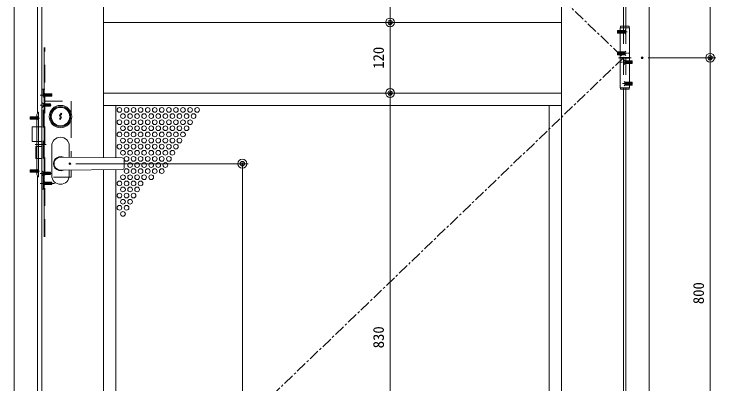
# Model space of a CAD drawing. Units: millimetres, scale not verified. Extents: x -631 to 631, y -445 to 446.
# Drawn here: x -491.4 to -252.7, y -185.7 to -60 of the extents above; entities that cross this region are included whole.
import ezdxf
from ezdxf.enums import TextEntityAlignment as Align

# ---------------------------------------------------------------- set-up
doc = ezdxf.new("R2010")
doc.units = ezdxf.units.MM
doc.header["$LTSCALE"] = 3
doc.header["$PDMODE"] = 32
doc.header["$PDSIZE"] = 0.6
for name, pattern in [('USER1', [2, 1.25, -0.25, 0.25, -0.25]), ('USER4', [3.5, 2, -1.5]), ('USER6', [6.5, 0.1, -6.4])]:
    doc.linetypes.add(name, pattern=pattern)
doc.layers.add('0-0_0', color=7, linetype='Continuous', lineweight=18)
doc.layers.add('0-1_DEFPOINTS', color=7, linetype='Continuous', lineweight=18)
doc.styles.add('ＭＳ ゴシック', font='')
doc.styles.get('ＭＳ ゴシック').set_extended_font_data('MS Gothic')

# ---------------------------------------------------------------- blocks, each defined once
blk = doc.blocks.new('BLKF0023')
at = {"layer": '0-0_0', "linetype": 'USER1'}
for p, q in [((157.919, 183.927), (156.233, 183.927)), ((157.919, 180.277), (156.233, 180.277)), ((156.449, 179.527), (158.577, 179.527)), ((157.153, 178.777), (158.838, 178.777)), ((157.153, 175.127), (158.838, 175.127))]:
    blk.add_line(p, q, dxfattribs=at)
at = {"layer": '0-0_0', "linetype": 'USER4'}
for p, q in [((157.561, 184.177), (156.286, 184.177)), ((156.286, 184.177), (156.286, 183.677)), ((157.561, 184.09), (156.286, 184.09)), ((157.686, 184.302), (157.561, 184.177)), ((157.561, 184.177), (157.561, 183.677)), ((157.561, 183.765), (156.286, 183.765)), ((157.561, 183.677), (156.286, 183.677)), ((157.686, 183.552), (157.561, 183.677)), ((157.561, 180.527), (156.286, 180.527)), ((156.286, 180.527), (156.286, 180.027)), ((157.561, 180.44), (156.286, 180.44)), ((157.686, 180.652), (157.561, 180.527)), ((157.561, 180.527), (157.561, 180.027)), ((157.561, 180.115), (156.286, 180.115)), ((157.561, 180.027), (156.286, 180.027)), ((157.386, 179.152), (157.511, 179.027)), ((157.511, 179.027), (158.786, 179.027)), ((157.511, 178.527), (157.511, 179.027)), ((157.686, 179.902), (157.561, 180.027)), ((158.786, 178.527), (158.786, 179.027)), ((157.386, 178.402), (157.511, 178.527)), ((157.511, 178.94), (158.786, 178.94)), ((157.511, 178.615), (158.786, 178.615)), ((157.511, 178.527), (158.786, 178.527)), ((157.386, 175.502), (157.511, 175.377)), ((157.386, 174.752), (157.511, 174.877)), ((157.511, 175.377), (158.786, 175.377)), ((157.511, 174.877), (157.511, 175.377)), ((157.511, 175.29), (158.786, 175.29)), ((157.511, 174.965), (158.786, 174.965)), ((157.511, 174.877), (158.786, 174.877)), ((158.786, 174.877), (158.786, 175.377))]:
    blk.add_line(p, q, dxfattribs=at)
at = {"layer": '0-0_0'}
for p, q in [((156.736, 179.527), (156.736, 184.627)), ((158.286, 184.877), (156.786, 184.877)), ((156.786, 184.627), (156.786, 184.877)), ((158.286, 184.627), (158.286, 184.877)), ((158.336, 179.577), (156.736, 179.577)), ((156.736, 179.477), (158.336, 179.477)), ((158.336, 179.527), (158.336, 174.427)), ((156.786, 174.427), (156.786, 174.177)), ((158.286, 174.427), (158.286, 174.177)), ((156.786, 174.177), (158.286, 174.177))]:
    blk.add_line(p, q, dxfattribs=at)
at = {"layer": '0-0_0', "linetype": 'USER6'}
for p, q in [((158.336, 180.277), (156.736, 180.277)), ((156.736, 178.777), (158.336, 178.777))]:
    blk.add_line(p, q, dxfattribs=at)
at = {"layer": '0-0_0'}
for points in [[(158.336, 179.527), (158.336, 184.627), (156.736, 184.627)], [(156.736, 179.527), (156.736, 174.427), (158.336, 174.427)]]:
    blk.add_lwpolyline(points, dxfattribs=at)
blk = doc.blocks.new('BLKF0028')
at = {"layer": '0-0_0'}
for centre in [(71.608, 170.653), (72.808, 170.653), (74.008, 170.653), (75.208, 170.653), (76.408, 170.653), (77.608, 170.653), (78.808, 170.653), (80.008, 170.653), (81.208, 170.653), (82.408, 170.653), (83.608, 170.653), (84.808, 170.653), (72.208, 169.614), (73.408, 169.614), (74.608, 169.614), (75.808, 169.614), (77.008, 169.614), (78.208, 169.614), (79.408, 169.614), (80.608, 169.614), (81.808, 169.614), (83.008, 169.614), (84.208, 169.614), (71.608, 168.575), (72.808, 168.575), (74.008, 168.575), (75.208, 168.575), (76.408, 168.575), (77.608, 168.575), (78.808, 168.575), (80.008, 168.575), (81.208, 168.575), (82.408, 168.575), (83.608, 168.575), (72.208, 167.536), (73.408, 167.536), (74.608, 167.536), (75.808, 167.536), (77.008, 167.536), (78.208, 167.536), (79.408, 167.536), (80.608, 167.536), (81.808, 167.536), (83.008, 167.536), (71.608, 166.496), (72.808, 166.496), (74.008, 166.496), (75.208, 166.496), (76.408, 166.496), (77.608, 166.496), (78.808, 166.496), (80.008, 166.496), (81.208, 166.496), (82.408, 166.496), (71.608, 164.418), (72.208, 165.457), (72.808, 164.418), (73.408, 165.457), (74.008, 164.418), (74.608, 165.457), (75.208, 164.418), (75.808, 165.457), (76.408, 164.418), (77.008, 165.457), (77.608, 164.418), (78.208, 165.457), (78.808, 164.418), (79.408, 165.457), (80.008, 164.418), (80.608, 165.457), (81.208, 164.418), (81.808, 165.457), (72.208, 163.379), (73.408, 163.379), (74.608, 163.379), (75.808, 163.379), (77.008, 163.379), (78.208, 163.379), (79.408, 163.379), (80.608, 163.379), (72.808, 162.339), (74.008, 162.339), (75.208, 162.339), (76.408, 162.339), (77.608, 162.339), (78.808, 162.339), (80.008, 162.339), (73.408, 161.3), (74.608, 161.3), (75.808, 161.3), (77.008, 161.3), (78.208, 161.3), (79.408, 161.3), (72.808, 160.261), (74.008, 160.261), (75.208, 160.261), (76.408, 160.261), (77.608, 160.261), (78.808, 160.261), (72.208, 159.222), (73.408, 159.222), (74.608, 159.222), (75.808, 159.222), (77.008, 159.222), (71.608, 158.183), (72.208, 157.143), (72.808, 158.183), (73.408, 157.143), (74.008, 158.183), (74.608, 157.143), (75.208, 158.183), (71.608, 156.104), (72.808, 156.104), (74.008, 156.104), (72.208, 155.065), (73.408, 155.065), (71.608, 154.026), (72.808, 154.026), (72.208, 152.986)]:
    blk.add_circle(centre, 0.4, dxfattribs=at)
blk = doc.blocks.new('EDTIP_BLACKDOT_S')
at = {"layer": '0-0_0', "lineweight": 9}
blk.add_line((0, 0), (-1, 0), dxfattribs=at)
for radius in [0.5, 0.25]:
    blk.add_circle((0, 0), radius, dxfattribs=at)
blk = doc.blocks.new('EDTIP_BLACKDOT_E')
at = {"layer": '0-0_0', "lineweight": 9}
blk.add_line((0, 0), (-1, 0), dxfattribs=at)
for radius in [0.5, 0.25]:
    blk.add_circle((0, 0), radius, dxfattribs=at)
blk = doc.blocks.new('D107')
at = {"layer": '0-0_0'}
for p, q in [((464.187, -201.489), (522.819, -201.489)), ((520.819, -368.489), (520.819, -204.489)), ((496.431, -371.489), (522.819, -371.489))]:
    blk.add_line(p, q, dxfattribs=at)
at = {"layer": '0-1_DEFPOINTS'}
for p in [(462.187, -201.489), (520.819, -201.489), (494.431, -371.489)]:
    blk.add_point(p, dxfattribs=at)
at = {"layer": '0-0_0', "xscale": 3, "yscale": 3}
for name, p, rotation in [('EDTIP_BLACKDOT_E', (520.819, -201.489), 90), ('EDTIP_BLACKDOT_S', (520.819, -371.489), 270)]:
    blk.add_blockref(name, p, dxfattribs=dict(at, rotation=rotation))
at = {"layer": '0-0_0', "style": 'ＭＳ ゴシック'}
blk.add_text('850', height=3.666, rotation=90, dxfattribs=at).set_placement((519.819, -290.239), align=Align.BOTTOM_LEFT)
blk = doc.blocks.new('D109')
at = {"layer": '0-0_0'}
blk.add_line((571.044, -180.489), (571.044, -340.489), dxfattribs=at)
at = {"layer": '0-1_DEFPOINTS'}
for p in [(571.044, -177.489), (571.044, -343.489)]:
    blk.add_point(p, dxfattribs=at)
at = {"layer": '0-0_0', "xscale": 3, "yscale": 3}
for name, p, rotation in [('EDTIP_BLACKDOT_S', (571.044, -177.489), 90), ('EDTIP_BLACKDOT_E', (571.044, -343.489), 270)]:
    blk.add_blockref(name, p, dxfattribs=dict(at, rotation=rotation))
at = {"layer": '0-0_0', "style": 'ＭＳ ゴシック'}
blk.add_text('830', height=3.666, rotation=90, dxfattribs=at).set_placement((570.044, -264.239), align=Align.BOTTOM_LEFT)
blk = doc.blocks.new('D110')
at = {"layer": '0-0_0'}
blk.add_line((571.044, -156.489), (571.044, -174.489), dxfattribs=at)
at = {"layer": '0-1_DEFPOINTS'}
for p in [(571.044, -153.489), (571.044, -177.489)]:
    blk.add_point(p, dxfattribs=at)
at = {"layer": '0-0_0', "xscale": 3, "yscale": 3}
for name, p, rotation in [('EDTIP_BLACKDOT_S', (571.044, -153.489), 90), ('EDTIP_BLACKDOT_E', (571.044, -177.489), 270)]:
    blk.add_blockref(name, p, dxfattribs=dict(at, rotation=rotation))
at = {"layer": '0-0_0', "style": 'ＭＳ ゴシック'}
blk.add_text('120', height=3.666, rotation=90, dxfattribs=at).set_placement((570.044, -169.239), align=Align.BOTTOM_LEFT)
blk = doc.blocks.new('D111')
at = {"layer": '0-0_0'}
blk.add_line((571.044, 9.511), (571.044, -150.489), dxfattribs=at)
at = {"layer": '0-1_DEFPOINTS'}
for p in [(571.044, 12.511), (571.044, -153.489)]:
    blk.add_point(p, dxfattribs=at)
at = {"layer": '0-0_0', "xscale": 3, "yscale": 3}
for name, p, rotation in [('EDTIP_BLACKDOT_S', (571.044, 12.511), 90), ('EDTIP_BLACKDOT_E', (571.044, -153.489), 270)]:
    blk.add_blockref(name, p, dxfattribs=dict(at, rotation=rotation))
at = {"layer": '0-0_0', "style": 'ＭＳ ゴシック'}
blk.add_text('830', height=3.666, rotation=90, dxfattribs=at).set_placement((570.044, -74.239), align=Align.BOTTOM_LEFT)
blk = doc.blocks.new('D114')
at = {"layer": '0-0_0'}
for p, q in [((658.769, -165.489), (681.852, -165.489)), ((679.852, -322.489), (679.852, -168.489)), ((658.769, -325.489), (681.852, -325.489))]:
    blk.add_line(p, q, dxfattribs=at)
at = {"layer": '0-1_DEFPOINTS'}
for p in [(656.769, -165.489), (679.852, -165.489), (656.769, -325.489)]:
    blk.add_point(p, dxfattribs=at)
at = {"layer": '0-0_0', "xscale": 3, "yscale": 3}
for name, p, rotation in [('EDTIP_BLACKDOT_E', (679.852, -165.489), 90), ('EDTIP_BLACKDOT_S', (679.852, -325.489), 270)]:
    blk.add_blockref(name, p, dxfattribs=dict(at, rotation=rotation))
at = {"layer": '0-0_0', "style": 'ＭＳ ゴシック'}
blk.add_text('800', height=3.666, rotation=90, dxfattribs=at).set_placement((678.852, -249.239), align=Align.BOTTOM_LEFT)
blk = doc.blocks.new('D115')
at = {"layer": '0-0_0'}
for p, q in [((658.769, -5.489), (681.852, -5.489)), ((679.852, -162.489), (679.852, -8.489)), ((658.769, -165.489), (681.852, -165.489))]:
    blk.add_line(p, q, dxfattribs=at)
at = {"layer": '0-1_DEFPOINTS'}
for p in [(656.769, -5.489), (679.852, -5.489), (656.769, -165.489)]:
    blk.add_point(p, dxfattribs=at)
at = {"layer": '0-0_0', "xscale": 3, "yscale": 3}
for name, p, rotation in [('EDTIP_BLACKDOT_E', (679.852, -5.489), 90), ('EDTIP_BLACKDOT_S', (679.852, -165.489), 270)]:
    blk.add_blockref(name, p, dxfattribs=dict(at, rotation=rotation))
at = {"layer": '0-0_0', "style": 'ＭＳ ゴシック'}
blk.add_text('800', height=3.666, rotation=90, dxfattribs=at).set_placement((678.852, -89.239), align=Align.BOTTOM_LEFT)

msp = doc.modelspace()

# ---------------------------------------------------------------- linework, layer by layer
at = {"layer": '0-0_0'}
for p, q in [((-491.413, 127.178), (-491.413, -280.822)), ((-275.413, 127.178), (-275.413, -280.822)), ((-482.013, 115.178), (-482.013, -264.822)), ((-461.013, 115.178), (-461.013, -108.757)), ((-305.213, 115.178), (-305.213, -264.822)), ((-483.413, 105.178), (-483.413, -93.636)), ((-284.213, 74.478), (-284.213, -64.122)), ((-283.413, 74.478), (-283.413, -64.122)), ((-461.013, -62.822), (-305.213, -62.822)), ((-481.113, -71.286), (-481.113, -135.693)), ((-284.213, -85.522), (-284.213, -264.822)), ((-283.413, -85.522), (-283.413, -280.822)), ((-461.013, -86.822), (-305.213, -86.822)), ((-461.013, -91.022), (-305.213, -91.022)), ((-456.813, -108.796), (-456.813, -91.022)), ((-309.413, -91.022), (-309.413, -248.622)), ((-483.613, -114.548), (-483.613, -94.096)), ((-483.113, -93.322), (-483.413, -93.322)), ((-483.113, -115.322), (-483.113, -93.322)), ((-475.364, -93.643), (-475.124, -93.822)), ((-475.912, -95.683), (-475.647, -95.822)), ((-478.613, -104.822), (-478.613, -114.822)), ((-472.613, -108.65), (-472.613, -104.822)), ((-454.608, -108.817), (-475.613, -108.622)), ((-454.013, -112.228), (-454.013, -109.417)), ((-475.613, -113.022), (-454.608, -112.828)), ((-472.613, -114.822), (-472.613, -112.994)), ((-461.013, -112.887), (-461.013, -264.822)), ((-456.813, -112.887), (-456.813, -248.622)), ((-483.413, -115.008), (-483.413, -254.822)), ((-483.113, -115.322), (-483.413, -115.322))]:
    msp.add_line(p, q, dxfattribs=at)
at = {"layer": '0-0_0', "linetype": 'USER4'}
for p, q in [((-284.213, -64.122), (-284.213, -85.522)), ((-283.413, -64.122), (-283.413, -85.522)), ((-480.913, -135.693), (-480.913, -71.286)), ((-482.013, -85.522), (-480.913, -85.522)), ((-481.813, -119.522), (-481.813, -85.522)), ((-481.373, -119.522), (-481.373, -85.522)), ((-480.973, -87.262), (-478.573, -87.262)), ((-480.973, -87.782), (-478.573, -87.782)), ((-478.573, -87.122), (-478.573, -87.922)), ((-481.413, -90.662), (-479.013, -90.662)), ((-479.013, -90.522), (-479.013, -91.322)), ((-481.413, -91.182), (-479.013, -91.182)), ((-485.913, -94.922), (-485.913, -95.722)), ((-483.313, -95.062), (-485.913, -95.062)), ((-483.313, -94.922), (-483.313, -95.722)), ((-483.313, -95.582), (-485.913, -95.582)), ((-483.313, -95.722), (-485.913, -95.722)), ((-483.113, -95.922), (-483.313, -95.722)), ((-472.013, -96.039), (-472.013, -108.656)), ((-485.913, -113.722), (-485.913, -112.922)), ((-483.313, -112.922), (-485.913, -112.922)), ((-483.313, -113.062), (-485.913, -113.062)), ((-483.313, -113.582), (-485.913, -113.582)), ((-483.113, -112.722), (-483.313, -112.922)), ((-483.313, -113.722), (-483.313, -112.922)), ((-481.413, -113.862), (-479.013, -113.862)), ((-481.413, -114.382), (-479.013, -114.382)), ((-479.013, -114.522), (-479.013, -113.722)), ((-472.013, -112.989), (-472.013, -115.422)), ((-472.013, -115.422), (-480.913, -115.422)), ((-480.973, -117.262), (-478.573, -117.262)), ((-480.973, -117.782), (-478.573, -117.782)), ((-478.573, -117.922), (-478.573, -117.122)), ((-480.913, -119.522), (-481.813, -119.522))]:
    msp.add_line(p, q, dxfattribs=at)
at = {"layer": '0-0_0', "linetype": 'USER1'}
for p, q in [((-482.493, -87.522), (-478.146, -87.522)), ((-482.493, -90.922), (-478.146, -90.922)), ((-482.74, -95.322), (-485.997, -95.322)), ((-480.512, -104.322), (-484.284, -104.322)), ((-482.74, -113.322), (-485.997, -113.322)), ((-482.493, -114.122), (-478.146, -114.122)), ((-482.493, -117.522), (-478.146, -117.522)), ((-477.65, -117.522), (-481.813, -117.522))]:
    msp.add_line(p, q, dxfattribs=at)
at = {"layer": '0-0_0', "color": 6, "linetype": 'USER4'}
msp.add_line((-484.013, -105.022), (-481.813, -105.022), dxfattribs=at)
at = {"layer": '0-0_0', "linetype": 'USER1'}
msp.add_lwpolyline([(-482.613, 115.178), (-284.213, -74.822), (-482.013, -264.822)], dxfattribs=at)
at = {"layer": '0-0_0', "linetype": 'USER4'}
for points in [[(-481.373, -86.722), (-480.973, -87.122), (-478.573, -87.122)], [(-481.373, -88.322), (-480.973, -87.922), (-478.573, -87.922)], [(-481.813, -90.122), (-481.413, -90.522), (-479.013, -90.522)], [(-480.913, -89.622), (-472.013, -89.622), (-472.013, -93.606)], [(-481.813, -91.722), (-481.413, -91.322), (-479.013, -91.322)], [(-483.113, -94.722), (-483.313, -94.922), (-485.913, -94.922)], [(-483.113, -113.922), (-483.313, -113.722), (-485.913, -113.722)], [(-481.813, -113.322), (-481.413, -113.722), (-479.013, -113.722)], [(-481.813, -114.922), (-481.413, -114.522), (-479.013, -114.522)], [(-481.373, -116.722), (-480.973, -117.122), (-478.573, -117.122)], [(-481.373, -118.322), (-480.973, -117.922), (-478.573, -117.922)]]:
    msp.add_lwpolyline(points, dxfattribs=at)
at = {"layer": '0-0_0'}
for points in [[(-475.364, -93.643), (-475.982, -94.468), (-475.6, -95.089), (-475.912, -95.683)], [(-475.124, -93.822), (-475.619, -94.485), (-475.255, -95.077), (-475.647, -95.822)]]:
    msp.add_lwpolyline(points, dxfattribs=at)
at = {"layer": '0-0_0', "color": 6, "linetype": 'USER4'}
for points in [[(-481.813, -98.322), (-485.213, -98.322), (-485.213, -103.322), (-481.813, -103.322)], [(-484.013, -105.022), (-484.013, -109.022), (-481.813, -109.022)]]:
    msp.add_lwpolyline(points, dxfattribs=at)
at = {"layer": '0-0_0'}
for radius in [3.8, 3.436, 3.136]:
    msp.add_circle((-475.613, -94.822), radius, dxfattribs=at)
for centre, radius, start, end in [((-482.31, -94.39), 1.336, 126.96941, 167.31064), ((-475.613, -104.822), 3, 0, 180), ((-475.613, -110.822), 2.4, 65.9074, 294.0926), ((-475.613, -110.822), 2.2, 88.939, 271.061), ((-454.613, -109.417), 0.6, 0, 89.4695), ((-482.31, -114.255), 1.336, 192.68936, 233.03059), ((-454.613, -112.228), 0.6, 270.5305, 0), ((-475.613, -114.822), 3, 180, 0)]:
    msp.add_arc(centre, radius, start, end, dxfattribs=at)

# ---------------------------------------------------------------- block references
for name in ['D111', 'D115', 'D110', 'D114', 'D109', 'D107']:
    msp.add_blockref(name, (-934.6, 90.667), dxfattribs=at)
at = {"layer": '0-0_0', "xscale": 2, "yscale": 2}
for name in ['BLKF0023', 'BLKF0028']:
    msp.add_blockref(name, (-598.785, -433.876), dxfattribs=at)

doc.saveas('drawing.dxf')
